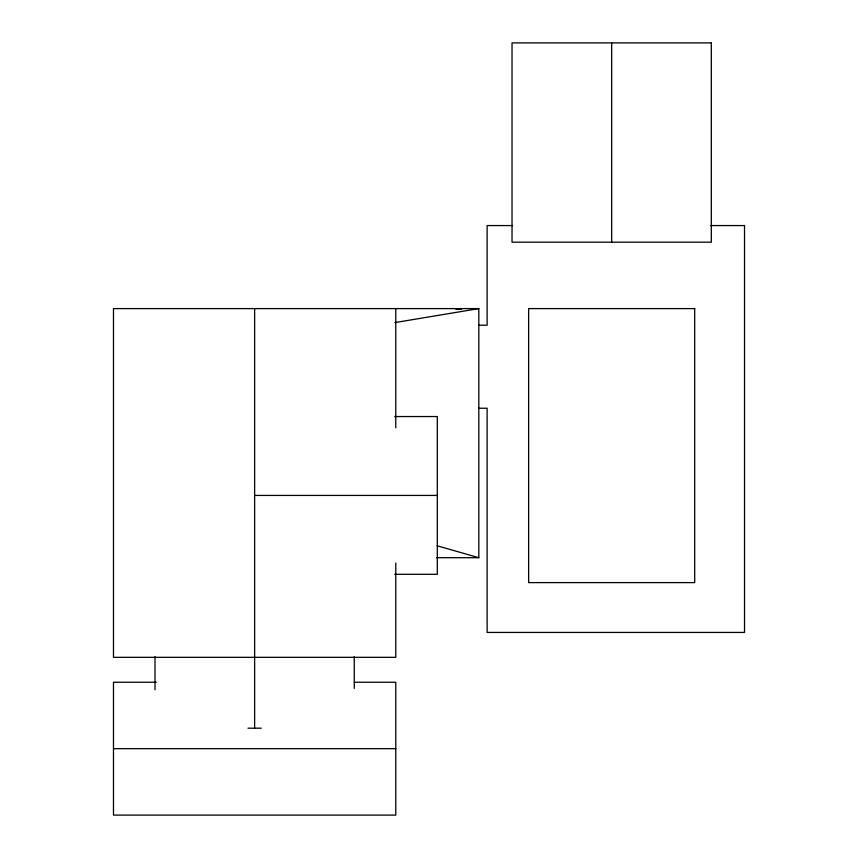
<?xml version="1.0" encoding="UTF-8"?>
<svg xmlns="http://www.w3.org/2000/svg" width="858" height="858" viewBox="0 0 858 858"><rect width="100%" height="100%" fill="white"/><g stroke="black" fill="none" stroke-linecap="round" stroke-linejoin="round"><path stroke-width="1.29" d="M394.916 322.587L478.818 308.601L478.818 557.7L436.55 557.7M512.569 225.568L487.119 225.568L487.119 325.214L478.818 325.214M710.435 225.568L744.519 225.568L744.519 632.432L487.119 632.432L487.119 408.247L478.818 408.247M478.818 308.601L113.481 308.601L113.481 657.335L395.785 657.335L395.785 563.009M455.984 309.298L461.518 309.298M394.637 416.548L437.301 416.548L437.301 574.302L394.637 574.302M254.633 495.431L437.301 495.431M156.295 682.249L113.481 682.249L113.481 815.1L395.785 815.1L395.785 682.249L354.311 682.249M247.994 728.185L261.272 728.185M113.481 748.669L395.785 748.669M437.119 545.785L478.818 557.7M611.668 42.9L611.668 242.181M395.785 308.601L395.785 427.799M354.268 656.627L354.268 688.438M254.633 308.601L254.633 728.185M154.998 656.627L154.998 689.757M711.314 42.9L512.033 42.9L512.033 242.181L711.314 242.181L711.314 42.9M694.701 308.601L528.635 308.601L528.635 582.614L694.701 582.614L694.701 308.601"/></g></svg>
